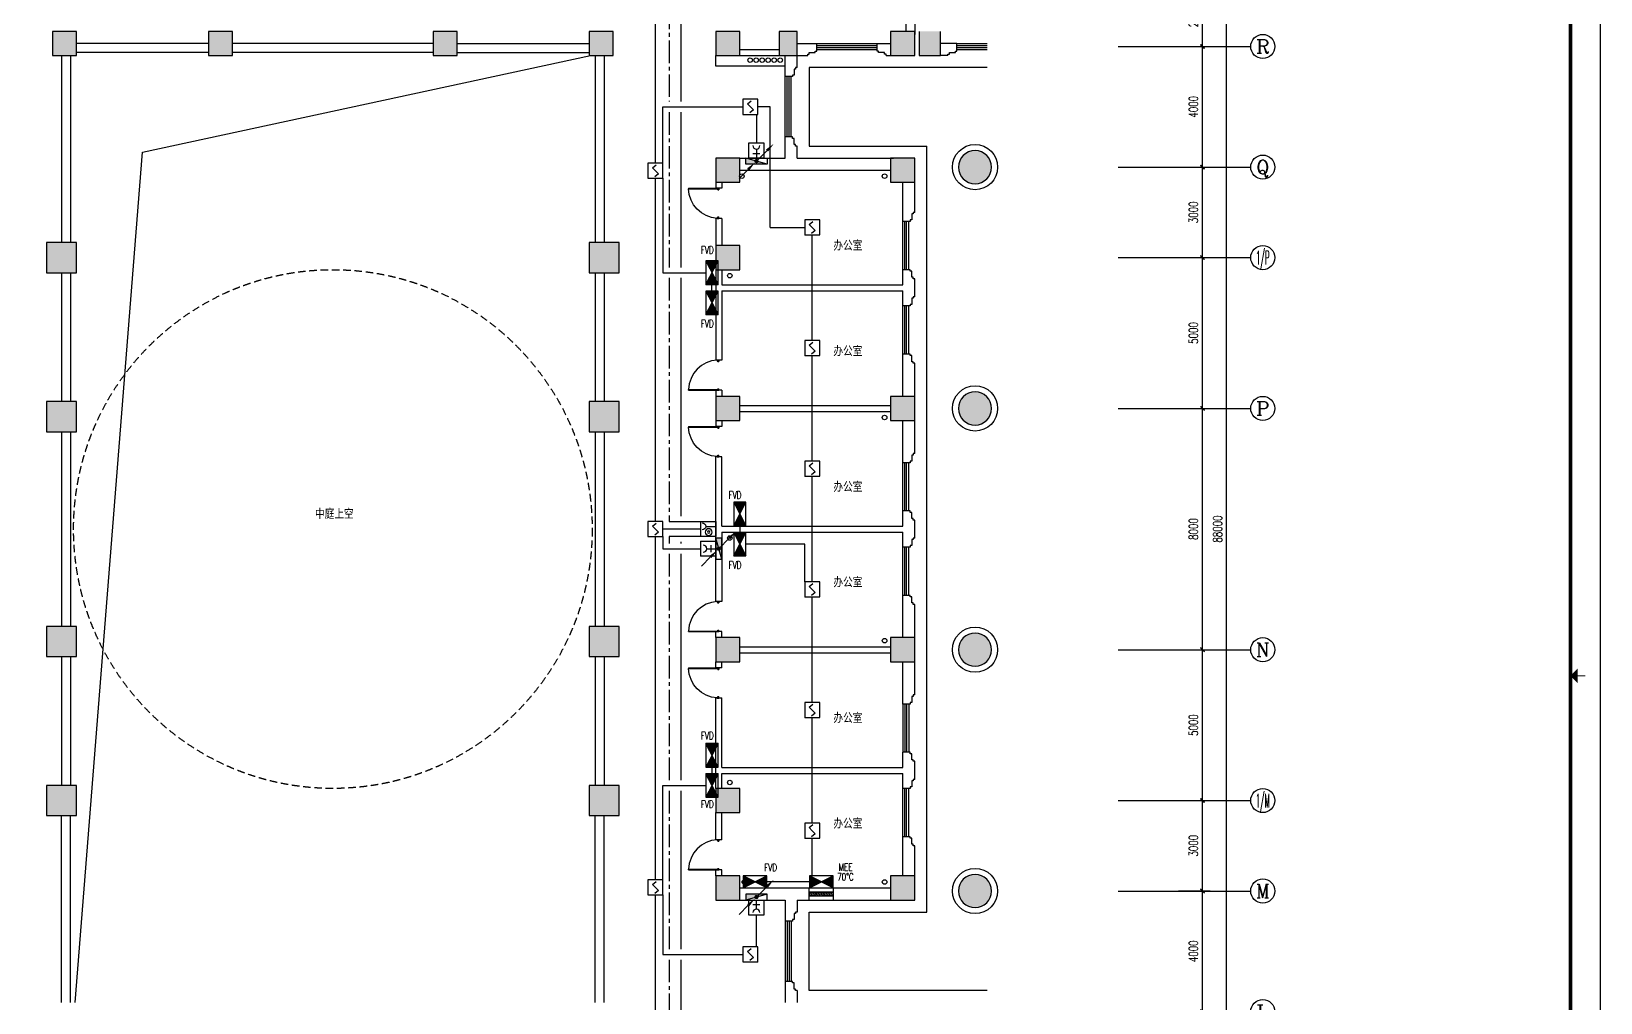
# Model space of a CAD drawing. Extents: x 190999 to 918899, y -200814 to 215286.
# Drawn here: x 782749 to 834799, y 85604 to 117804 of the extents above; entities that cross this region are included whole.
import ezdxf
from ezdxf.enums import TextEntityAlignment as Align

# ---------------------------------------------------------------- set-up
doc = ezdxf.new("R2010")
doc.units = 0
doc.header["$LTSCALE"] = 1000
doc.header["$MEASUREMENT"] = 0
doc.linetypes.add('CENTER2', pattern=[1.125, 0.75, -0.125, 0.125, -0.125])
doc.linetypes.add('HIDDEN', pattern=[0.375, 0.25, -0.125])
doc.layers.get('Defpoints').update_dxf_attribs({"color": 1})
for name, color, linetype in [('00-EQUIP', 3, 'Continuous'), ('00-LWIRE', 4, 'Continuous'), ('00-WIRE-4', 6, 'Continuous'), ('A-卫生间', 250, 'Continuous'), ('A-墙线', 2, 'Continuous'), ('A-外包装修', 250, 'Continuous'), ('A-外窗', 145, 'Continuous'), ('A-门', 167, 'Continuous'), ('AXIS', 3, 'Continuous'), ('AXIS_TEXT', 7, 'Continuous'), ('COLUMN', 2, 'Continuous'), ('EQUIP_消火栓', 1, 'Continuous'), ('PUB_HATCH', 250, 'Continuous'), ('STAIR', 5, 'Continuous'), ('WALL', 2, 'Continuous'), ('WINDOW', 177, 'Continuous'), ('图框', 189, 'Continuous'), ('房间名称', 7, 'Continuous'), ('暖通-风-说明', 3, 'Continuous'), ('雨水管', 151, 'Continuous')]:
    doc.layers.add(name, color=color, linetype=linetype)
doc.styles.add('_TCH_AXIS', font='COMPLEX', dxfattribs={"bigfont": 'GBCBIG'})
doc.styles.add('_TCH_DIM', font='SIMPLEX', dxfattribs={"bigfont": 'GBCBIG'})
doc.styles.add('COMPLEX', font='COMPLEX')
doc.styles.add('DIM_FONT', font='SIMPLEX', dxfattribs={"width": 0.7, "bigfont": 'GBCBIG'})
doc.styles.add('HZ-ZGBZ', font='romanc.shx', dxfattribs={"width": 0.65})
doc.styles.get("Standard").update_dxf_attribs({"font": 'simhei.ttf'})
doc.styles.add('XXK', font='romans.shx', dxfattribs={"width": 0.75, "bigfont": 'hzf.shx'})
doc.linetypes.add('4INE', pattern='A,1,-0.15,["4",XXK,S=0.3,R=0,X=-0.1,Y=-0.1],-0.25', length=1.4)
doc.dimstyles.new('DIMN', dxfattribs={"dimtxt": 300, "dimasz": 100, "dimexe": 250, "dimexo": 300, "dimgap": 150, "dimtad": 1, "dimdec": 0, "dimzin": 0, "dimdsep": 46, "dimtxsty": 'DIM_FONT', "dimblk": 'ARCHTICK', "dimcen": 0.09, "dimclrt": 7, "dimazin": 2, "dimtfac": 1, "dimtdec": 0, "dimtix": 1, "dimtmove": 2, "dimatfit": 3, "dimfxl": 0, "dimtolj": 1, "dimtzin": 0, "dimarcsym": 0})

# ---------------------------------------------------------------- blocks, each defined once
blk = doc.blocks.new('TJAD_TK_A0')
at = {"layer": '图框'}
blk.add_line((2162, 399.3), (973, 399.3), dxfattribs=at)
at = {"layer": '图框', "const_width": 0.3}
blk.add_lwpolyline([(1567.5, 391.74), (1567.5, 394.24)], dxfattribs=at)
at = {"layer": '图框', "const_width": 1.2}
blk.add_lwpolyline([(2152, -431.7), (2152, 389.3), (998, 389.3), (998, -431.7)], close=True, dxfattribs=at)
at = {"layer": '图框'}
blk.add_solid([(1565, 391.74), (1570, 391.74), (1567.5, 389.24)], dxfattribs=at)
blk = doc.blocks.new('$TwtSys$00000434')
for p, q in [((-0.5, 0.5), (-0.5, -0.5)), ((-0.5, -0.5), (0.5, 0.5)), ((0.5, 0.5), (-0.5, 0.5)), ((0.5, -0.5), (0.5, 0.5)), ((-0.5, -0.5), (0.5, -0.5))]:
    blk.add_line(p, q)
blk.add_solid([(0.5, -0.5), (0.5, 0.5), (-0.5, -0.5)])
blk = doc.blocks.new('m1000')
at = {"layer": 'A-墙线'}
for p, q in [((0, 0), (0, 200)), ((1000, 0), (1000, 200))]:
    blk.add_line(p, q, dxfattribs=at)
at = {"layer": 'A-门'}
for p, q in [((0, 1100), (0, 100)), ((0, 1100), (20, 1100)), ((20, 1100), (20, 150)), ((0, 150), (30, 150)), ((0, 100), (50, 100)), ((30, 150), (30, 130)), ((30, 130), (50, 130)), ((50, 130), (50, 100)), ((950, 130), (950, 100)), ((970, 130), (950, 130)), ((1000, 100), (950, 100)), ((970, 150), (970, 130)), ((1000, 150), (970, 150)), ((1000, 150), (1000, 100))]:
    blk.add_line(p, q, dxfattribs=at)
blk.add_arc((0, 100), 1000, 2.866, 88.854, dxfattribs=at)
blk = doc.blocks.new('$WINLIB2D$00000039')
at = {"color": 0}
for p, q in [((0.5, 0.5), (-0.5, 0.5)), ((-0.5, 0.167), (0.5, 0.167)), ((-0.452, -0.167), (-0.5, 0.084)), ((-0.384, -0.167), (-0.448, 0.167)), ((-0.316, -0.167), (-0.38, 0.167)), ((-0.248, -0.167), (-0.312, 0.167)), ((-0.18, -0.167), (-0.244, 0.167)), ((-0.112, -0.167), (-0.176, 0.167)), ((-0.044, -0.167), (-0.108, 0.167)), ((0.024, -0.167), (-0.04, 0.167)), ((0.092, -0.167), (0.028, 0.167)), ((0.16, -0.167), (0.096, 0.167)), ((0.228, -0.167), (0.164, 0.167)), ((0.296, -0.167), (0.232, 0.167)), ((0.364, -0.167), (0.3, 0.167)), ((0.432, -0.167), (0.368, 0.167)), ((0.5, -0.167), (0.436, 0.167)), ((-0.5, -0.167), (0.5, -0.167)), ((0.5, -0.5), (-0.5, -0.5))]:
    blk.add_line(p, q, dxfattribs=at)
blk = doc.blocks.new('_ArchTick')
at = {"const_width": 0.5}
blk.add_lwpolyline([(-0.7, -0.7), (0.7, 0.7)], dxfattribs=at)
blk = doc.blocks.new('*D560')
at = {"layer": 'AXIS', "color": 0, "lineweight": -2}
for p, q in [((820799, 89304), (821843, 89304)), ((821593, 85304), (821593, 89304)), ((820799, 85304), (821843, 85304))]:
    blk.add_line(p, q, dxfattribs=at)
at = {"layer": 'Defpoints', "color": 0}
for p in [(820499, 89304), (821593, 89304), (820499, 85304)]:
    blk.add_point(p, dxfattribs=at)
at = {"layer": 'AXIS', "color": 0, "lineweight": -2, "xscale": 100, "yscale": 100, "zscale": 100}
for p, rotation in [((821593, 89304), 90), ((821593, 85304), 270)]:
    blk.add_blockref('_ArchTick', p, dxfattribs=dict(at, rotation=rotation))
at = {"layer": 'AXIS', "color": 7, "insert": (821293, 87304), "char_height": 300, "attachment_point": 5, "rotation": 90, "style": 'DIM_FONT'}
blk.add_mtext('\\A1;4000', dxfattribs=at)
blk = doc.blocks.new('*D561')
at = {"layer": 'AXIS', "color": 0, "lineweight": -2}
for p, q in [((820799, 92304), (821843, 92304)), ((821593, 89304), (821593, 92304)), ((820799, 89304), (821843, 89304))]:
    blk.add_line(p, q, dxfattribs=at)
at = {"layer": 'Defpoints', "color": 0}
for p in [(820499, 92304), (821593, 92304), (820499, 89304)]:
    blk.add_point(p, dxfattribs=at)
at = {"layer": 'AXIS', "color": 0, "lineweight": -2, "xscale": 100, "yscale": 100, "zscale": 100}
for p, rotation in [((821593, 92304), 90), ((821593, 89304), 270)]:
    blk.add_blockref('_ArchTick', p, dxfattribs=dict(at, rotation=rotation))
at = {"layer": 'AXIS', "color": 7, "insert": (821293, 90804), "char_height": 300, "attachment_point": 5, "rotation": 90, "style": 'DIM_FONT'}
blk.add_mtext('\\A1;3000', dxfattribs=at)
blk = doc.blocks.new('*D562')
at = {"layer": 'AXIS', "color": 0, "lineweight": -2}
for p, q in [((820799, 97304), (821843, 97304)), ((821593, 92304), (821593, 97304)), ((820799, 92304), (821843, 92304))]:
    blk.add_line(p, q, dxfattribs=at)
at = {"layer": 'Defpoints', "color": 0}
for p in [(820499, 97304), (821593, 97304), (820499, 92304)]:
    blk.add_point(p, dxfattribs=at)
at = {"layer": 'AXIS', "color": 0, "lineweight": -2, "xscale": 100, "yscale": 100, "zscale": 100}
for p, rotation in [((821593, 97304), 90), ((821593, 92304), 270)]:
    blk.add_blockref('_ArchTick', p, dxfattribs=dict(at, rotation=rotation))
at = {"layer": 'AXIS', "color": 7, "insert": (821293, 94804), "char_height": 300, "attachment_point": 5, "rotation": 90, "style": 'DIM_FONT'}
blk.add_mtext('\\A1;5000', dxfattribs=at)
blk = doc.blocks.new('*D563')
at = {"layer": 'AXIS', "color": 0, "lineweight": -2}
for p, q in [((820799, 105304), (821843, 105304)), ((821593, 97304), (821593, 105304)), ((820799, 97304), (821843, 97304))]:
    blk.add_line(p, q, dxfattribs=at)
at = {"layer": 'Defpoints', "color": 0}
for p in [(820499, 105304), (821593, 105304), (820499, 97304)]:
    blk.add_point(p, dxfattribs=at)
at = {"layer": 'AXIS', "color": 0, "lineweight": -2, "xscale": 100, "yscale": 100, "zscale": 100}
for p, rotation in [((821593, 105304), 90), ((821593, 97304), 270)]:
    blk.add_blockref('_ArchTick', p, dxfattribs=dict(at, rotation=rotation))
at = {"layer": 'AXIS', "color": 7, "insert": (821293, 101304), "char_height": 300, "attachment_point": 5, "rotation": 90, "style": 'DIM_FONT'}
blk.add_mtext('\\A1;8000', dxfattribs=at)
blk = doc.blocks.new('*D564')
at = {"layer": 'AXIS', "color": 0, "lineweight": -2}
for p, q in [((820799, 110304), (821843, 110304)), ((821593, 105304), (821593, 110304)), ((820799, 105304), (821843, 105304))]:
    blk.add_line(p, q, dxfattribs=at)
at = {"layer": 'Defpoints', "color": 0}
for p in [(820499, 110304), (821593, 110304), (820499, 105304)]:
    blk.add_point(p, dxfattribs=at)
at = {"layer": 'AXIS', "color": 0, "lineweight": -2, "xscale": 100, "yscale": 100, "zscale": 100}
for p, rotation in [((821593, 110304), 90), ((821593, 105304), 270)]:
    blk.add_blockref('_ArchTick', p, dxfattribs=dict(at, rotation=rotation))
at = {"layer": 'AXIS', "color": 7, "insert": (821293, 107804), "char_height": 300, "attachment_point": 5, "rotation": 90, "style": 'DIM_FONT'}
blk.add_mtext('\\A1;5000', dxfattribs=at)
blk = doc.blocks.new('*D565')
at = {"layer": 'AXIS', "color": 0, "lineweight": -2}
for p, q in [((820799, 113304), (821843, 113304)), ((821593, 110304), (821593, 113304)), ((820799, 110304), (821843, 110304))]:
    blk.add_line(p, q, dxfattribs=at)
at = {"layer": 'Defpoints', "color": 0}
for p in [(820499, 113304), (821593, 113304), (820499, 110304)]:
    blk.add_point(p, dxfattribs=at)
at = {"layer": 'AXIS', "color": 0, "lineweight": -2, "xscale": 100, "yscale": 100, "zscale": 100}
for p, rotation in [((821593, 113304), 90), ((821593, 110304), 270)]:
    blk.add_blockref('_ArchTick', p, dxfattribs=dict(at, rotation=rotation))
at = {"layer": 'AXIS', "color": 7, "insert": (821293, 111804), "char_height": 300, "attachment_point": 5, "rotation": 90, "style": 'DIM_FONT'}
blk.add_mtext('\\A1;3000', dxfattribs=at)
blk = doc.blocks.new('*D566')
at = {"layer": 'AXIS', "color": 0, "lineweight": -2}
for p, q in [((820799, 117304), (821843, 117304)), ((821593, 113304), (821593, 117304)), ((820799, 113304), (821843, 113304))]:
    blk.add_line(p, q, dxfattribs=at)
at = {"layer": 'Defpoints', "color": 0}
for p in [(820499, 117304), (821593, 117304), (820499, 113304)]:
    blk.add_point(p, dxfattribs=at)
at = {"layer": 'AXIS', "color": 0, "lineweight": -2, "xscale": 100, "yscale": 100, "zscale": 100}
for p, rotation in [((821593, 117304), 90), ((821593, 113304), 270)]:
    blk.add_blockref('_ArchTick', p, dxfattribs=dict(at, rotation=rotation))
at = {"layer": 'AXIS', "color": 7, "insert": (821293, 115304), "char_height": 300, "attachment_point": 5, "rotation": 90, "style": 'DIM_FONT'}
blk.add_mtext('\\A1;4000', dxfattribs=at)
blk = doc.blocks.new('*D567')
at = {"layer": 'AXIS', "color": 0, "lineweight": -2}
for p, q in [((820799, 119304), (821843, 119304)), ((821593, 117304), (821593, 119304)), ((820799, 117304), (821843, 117304))]:
    blk.add_line(p, q, dxfattribs=at)
at = {"layer": 'Defpoints', "color": 0}
for p in [(820499, 119304), (821593, 119304), (820499, 117304)]:
    blk.add_point(p, dxfattribs=at)
at = {"layer": 'AXIS', "color": 0, "lineweight": -2, "xscale": 100, "yscale": 100, "zscale": 100}
for p, rotation in [((821593, 119304), 90), ((821593, 117304), 270)]:
    blk.add_blockref('_ArchTick', p, dxfattribs=dict(at, rotation=rotation))
at = {"layer": 'AXIS', "color": 7, "insert": (821293, 118304), "char_height": 300, "attachment_point": 5, "rotation": 90, "style": 'DIM_FONT'}
blk.add_mtext('\\A1;2000', dxfattribs=at)
blk = doc.blocks.new('*D577')
at = {"layer": 'AXIS', "color": 0, "lineweight": -2}
for p, q in [((820799, 145304), (822643, 145304)), ((822393, 57304), (822393, 145304)), ((820799, 57304), (822643, 57304))]:
    blk.add_line(p, q, dxfattribs=at)
at = {"layer": 'Defpoints', "color": 0}
for p in [(820499, 145304), (822393, 145304), (820499, 57304)]:
    blk.add_point(p, dxfattribs=at)
at = {"layer": 'AXIS', "color": 0, "lineweight": -2, "xscale": 100, "yscale": 100, "zscale": 100}
for p, rotation in [((822393, 145304), 90), ((822393, 57304), 270)]:
    blk.add_blockref('_ArchTick', p, dxfattribs=dict(at, rotation=rotation))
at = {"layer": 'AXIS', "color": 7, "insert": (822093, 101304), "char_height": 300, "attachment_point": 5, "rotation": 90, "style": 'DIM_FONT'}
blk.add_mtext('\\A1;88000', dxfattribs=at)
blk = doc.blocks.new('_FZH')
blk.add_lwpolyline([(-0.5, -0.5), (0.5, -0.5), (0.5, 0.5), (-0.5, 0.5)], close=True)
at = {"layer": 'PUB_HATCH'}
blk.add_solid([(-0.5, -0.5), (0.5, -0.5), (-0.5, 0.5), (0.5, 0.5)], dxfattribs=at)
blk = doc.blocks.new('_AXISO')
blk.add_circle((0, 0), 0.5)
at = {"layer": 'AXIS_TEXT', "style": 'COMPLEX', "width": 1.041667}
blk.add_attdef('A', text='', height=0.56, dxfattribs=at).set_placement((-0.25, -0.28), (0.25, -0.28), align=Align.FIT)
blk = doc.blocks.new('_LINKPT1')
at = {"color": 0}
blk.add_line((0, 0), (0, 0), dxfattribs=at)
blk = doc.blocks.new('3S1KCGW2')
for p, q in [((0.5, 0.5), (-0.5, 0.5)), ((-0.5, 0.5), (-0.5, -0.5)), ((-0.2, 0.2), (0.05, 0.4)), ((0, 0), (-0.2, 0.2)), ((0, 0), (0.2, -0.2)), ((0.5, -0.5), (0.5, 0.5)), ((-0.5, -0.5), (0.5, -0.5)), ((0.2, -0.2), (-0.05, -0.4))]:
    blk.add_line(p, q)
at = {"const_width": 0.04, "flags": 128}
blk.add_lwpolyline([(-0.5, -0.5), (-0.5, 0.5), (0.5, 0.5), (0.5, -0.5)], close=True, dxfattribs=at)
at = {"xscale": 0.002, "yscale": 0.002, "zscale": 0.002}
for p in [(-0.5, 0), (0, 0.5), (0.5, 0), (0, -0.5)]:
    blk.add_blockref('_LINKPT1', p, dxfattribs=at)
at = {"flags": 9}
blk.add_attdef('A', (0, 0), '', height=0.00002, dxfattribs=at)
blk = doc.blocks.new('3T1W6ZCM')
for p, q in [((0.5, 0.5), (-0.5, 0.5)), ((-0.5, 0.5), (-0.5, -0.5)), ((-0.18, 0.17), (-0.18, -0.44)), ((0.5, -0.5), (0.5, 0.5)), ((-0.5, -0.5), (0.5, -0.5))]:
    blk.add_line(p, q)
at = {"const_width": 0.04}
blk.add_lwpolyline([(-0.5, 0.5), (-0.5, -0.5), (0.5, -0.5), (0.5, 0.5)], close=True, dxfattribs=at)
for radius in [0.222, 0.074]:
    blk.add_circle((0.2, -0.03), radius)
blk.add_arc((-0.18, 0.4), 0.231, 180, 0)
at = {"xscale": 0.002, "yscale": 0.002, "zscale": 0.002}
for p in [(-0.5, 0), (0, 0.5), (0.5, 0), (0, -0.5)]:
    blk.add_blockref('_LINKPT1', p, dxfattribs=at)
at = {"flags": 9}
blk.add_attdef('A', (0, 0), '', height=0.00002, dxfattribs=at)
blk = doc.blocks.new('J62IR8YJ')
for p, q in [((-0.5, 1), (0.5, 1)), ((-0.5, 0), (-0.5, 1)), ((0.5, 0), (-0.5, 0)), ((-0.23, 0.31), (0.23, 0.31)), ((0, 0.6), (0, 0.06)), ((0.5, 1), (0.5, 0))]:
    blk.add_line(p, q)
at = {"const_width": 0.04, "flags": 128}
blk.add_lwpolyline([(-0.5, 0), (-0.5, 1), (0.5, 1), (0.5, 0)], close=True, dxfattribs=at)
blk.add_arc((0, 0.83), 0.231, 180, 0)
at = {"xscale": 0.002, "yscale": 0.00200000000000955, "zscale": 0.002}
for p in [(-0.5, 0.5), (0, 1), (0, 0), (0.5, 0.5)]:
    blk.add_blockref('_LINKPT1', p, dxfattribs=at)
at = {"flags": 9}
blk.add_attdef('A', (0, 0), '', height=0.00002, dxfattribs=at)
blk = doc.blocks.new('6H2KALM6')
for p, q in [((-0.78, 0.4), (0.78, -0.4)), ((0.78, 0.4), (-0.78, -0.4)), ((0.78, 0.4), (-0.78, 0.4)), ((-0.78, 0.4), (-0.78, -0.4)), ((0.78, -0.4), (0.78, 0.4)), ((-0.78, -0.4), (0.78, -0.4))]:
    blk.add_line(p, q)
at = {"const_width": 0.04}
blk.add_lwpolyline([(-0.78, 0.4), (-0.78, -0.4), (0.78, -0.4), (0.78, 0.4)], close=True, dxfattribs=at)
for points in [[(-0.78, 0.4), (0, 0), (-0.78, -0.4)], [(0.78, 0.4), (0, 0), (0.78, -0.4)]]:
    blk.add_solid(points)
at = {"xscale": 0.002, "yscale": 0.002, "zscale": 0.002}
for p in [(-0.78, 0), (0, 0.4), (0.78, 0), (0, -0.4)]:
    blk.add_blockref('_LINKPT1', p, dxfattribs=at)
at = {"flags": 9}
blk.add_attdef('A', (0, 0), '', height=0.00002, dxfattribs=at)
blk = doc.blocks.new('_WRLD1L')
for p, q in [((0.7, 0.7), (0, 0)), ((0.1, 0.1), (0.1, 0.1)), ((-0.1, -0.1), (-0.1, -0.1))]:
    blk.add_line(p, q)
at = {"const_width": 0.142}
blk.add_lwpolyline([(-0.07, 0, 1), (0.07, 0, 1)], format="xyb", close=True, dxfattribs=at)
blk.add_solid([(0.63, 0.77), (0.77, 0.63), (1.15, 1.15)])
at = {"width": 0.8, "flags": 9}
blk.add_attdef('A', (0, 0), '', height=0.00002, dxfattribs=at)
blk = doc.blocks.new('_WRLD10L')
for p, q in [((1.15, 1.15), (0.55, 0.55)), ((0.1, 0.1), (0.1, 0.1)), ((-0.1, -0.1), (-0.1, -0.1))]:
    blk.add_line(p, q)
at = {"const_width": 0.142}
blk.add_lwpolyline([(-0.07, 0, 1), (0.07, 0, 1)], format="xyb", close=True, dxfattribs=at)
blk.add_solid([(0.62, 0.48), (0.48, 0.62), (0.1, 0.1)])
at = {"width": 0.8, "flags": 9}
blk.add_attdef('A', (0, 0), '', height=0.00002, dxfattribs=at)

msp = doc.modelspace()

# ---------------------------------------------------------------- hatches: boundary and pattern name
at = {"layer": 'PUB_HATCH'}
for points in [[(784248.5, 117003.7), (784248.5, 117803.7), (783448.5, 117803.7), (783448.5, 117003.7)], [(788620.6, 117003.7), (789420.6, 117003.7), (789420.6, 117803.7), (788620.6, 117803.7)], [(796876.5, 117003.7), (796876.5, 117803.7), (796076.5, 117803.7), (796076.5, 117003.7)], [(801248.5, 117003.7), (802048.5, 117003.7), (802048.5, 117803.7), (801248.5, 117803.7)], [(805448.5, 117003.7), (806248.5, 117003.7), (806248.5, 117803.7), (805448.5, 117803.7)], [(807548.5, 117003.7), (808148.5, 117003.7), (808148.5, 117803.7), (807548.5, 117803.7)], [(811248.5, 117003.7), (812048.5, 117003.7), (812048.5, 117803.7), (811248.5, 117803.7)], [(812198.5, 117003.7), (812898.5, 117003.7), (812898.5, 117803.7), (812198.5, 117803.7)], [(805448.5, 112803.7), (806248.5, 112803.7), (806248.5, 113603.7), (805448.5, 113603.7)], [(811248.5, 112803.7), (812048.5, 112803.7), (812048.5, 113603.7), (811248.5, 113603.7)], [(814598.5, 113303.7, 1), (813498.5, 113303.7, 1)], [(805448.5, 109903.7), (806248.5, 109903.7), (806248.5, 110703.7), (805448.5, 110703.7)], [(805448.5, 104903.7), (806248.5, 104903.7), (806248.5, 105703.7), (805448.5, 105703.7)], [(811248.5, 104903.7), (812048.5, 104903.7), (812048.5, 105703.7), (811248.5, 105703.7)], [(814598.5, 105303.7, 1), (813498.5, 105303.7, 1)], [(805448.5, 97703.7), (805448.5, 96903.7), (806248.5, 96903.7), (806248.5, 97703.7)], [(811248.5, 97703.7), (811248.5, 96903.7), (812048.5, 96903.7), (812048.5, 97703.7)], [(814598.5, 97303.7, 1), (813498.5, 97303.7, 1)], [(805448.5, 91903.7), (806248.5, 91903.7), (806248.5, 92703.7), (805448.5, 92703.7)], [(805448.5, 89803.7), (805448.5, 89003.7), (806248.5, 89003.7), (806248.5, 89803.7)], [(811248.5, 89803.7), (811248.5, 89003.7), (812048.5, 89003.7), (812048.5, 89803.7)], [(814598.5, 89303.7, 1), (813498.5, 89303.7, 1)]]:
    msp.add_hatch(color=256, dxfattribs=at).paths.add_polyline_path(points)

# ---------------------------------------------------------------- linework, layer by layer
at = {"layer": '00-WIRE-4'}
for p, q in [((803448.5, 113433.7), (803448.5, 123128.7)), ((803698.5, 115303.7), (806348.5, 115303.7)), ((803698.5, 113433.7), (803698.5, 115303.7)), ((806798.5, 115053.7), (806798.5, 114103.7)), ((807248.5, 115303.7), (806848.5, 115303.7)), ((807248.5, 111303.7), (807248.5, 115303.7)), ((803448.5, 101553.7), (803448.5, 112933.7)), ((803698.5, 112933.7), (803698.5, 109803.7)), ((807248.5, 111303.7), (808398.5, 111303.7)), ((808648.5, 107553.7), (808648.5, 111053.7)), ((803698.5, 109803.7), (805123.5, 109803.7)), ((805323.5, 109193.7), (805323.5, 109413.7)), ((808648.5, 103553.7), (808648.5, 107053.7)), ((808648.5, 99553.7), (808648.5, 103053.7)), ((803898.5, 101553.7), (804948.5, 101553.7)), ((803448.5, 89673.7), (803448.5, 101053.7)), ((804948.5, 101303.7), (803698.5, 101303.7)), ((803698.5, 101053.7), (803698.5, 100653.7)), ((804948.5, 101053.7), (803898.5, 101053.7)), ((806243, 101413.7), (806243, 101193.7)), ((803698.5, 100653.7), (804948.5, 100653.7)), ((808398.5, 100803.7), (806443, 100803.7)), ((808398.5, 99553.7), (808398.5, 100803.7)), ((808648.5, 95553.7), (808648.5, 99053.7)), ((808648.5, 91553.7), (808648.5, 95053.7)), ((805323.5, 93413.7), (805323.5, 93193.7)), ((803698.5, 89673.7), (803698.5, 92803.7)), ((803698.5, 92803.7), (805123.5, 92803.7)), ((808648.5, 89803.7), (808648.5, 91053.7)), ((808558.5, 89603.7), (807138.5, 89603.7)), ((803448.5, 80778.7), (803448.5, 89173.7)), ((803698.5, 89173.7), (803698.5, 87202)), ((806798.5, 87452), (806798.5, 88503.7)), ((803698.5, 87202), (806348.5, 87202))]:
    msp.add_line(p, q, dxfattribs=at)
at = {"layer": '00-WIRE-4', "linetype": 'CENTER2'}
for p, q in [((803898.5, 123128.7), (803898.5, 115478.7)), ((803898.5, 115128.7), (803898.5, 109978.7)), ((803898.5, 109628.7), (803898.5, 101553.7)), ((803898.5, 101053.7), (803898.5, 100828.7)), ((803898.5, 100478.7), (803898.5, 92978.7)), ((803898.5, 92628.7), (803898.5, 87377)), ((803898.5, 87027), (803898.5, 80778.7))]:
    msp.add_line(p, q, dxfattribs=at)
at = {"layer": '00-WIRE-4', "linetype": '4INE'}
for p, q in [((804298.5, 115478.7), (804298.5, 123103.7)), ((804298.5, 109978.7), (804298.5, 115128.7)), ((804298.5, 101728.7), (804298.5, 109628.7)), ((804298.5, 100828.7), (804298.5, 100878.7)), ((804298.5, 92978.7), (804298.5, 100478.7)), ((804298.5, 87377), (804298.5, 92628.7)), ((804298.5, 80803.7), (804298.5, 87027))]:
    msp.add_line(p, q, dxfattribs=at)
at = {"layer": 'A-卫生间', "linetype": 'HIDDEN'}
msp.add_circle((792748.5, 101303.7), 8600, dxfattribs=at)
at = {"layer": 'A-墙线'}
for p, q in [((811748.5, 126803.7), (811748.5, 117803.7)), ((812048.5, 126803.7), (812048.5, 117703.7)), ((806248.5, 117203.7), (807548.5, 117203.7)), ((808148.5, 117403.7), (808798.5, 117403.7)), ((808748.5, 117153.7), (808798.5, 117153.7)), ((808748.5, 117103.7), (808748.5, 117153.7)), ((808798.5, 117153.7), (808798.5, 117403.7)), ((810798.5, 117403.7), (811248.5, 117403.7)), ((810798.5, 117153.7), (810798.5, 117403.7)), ((810848.5, 117153.7), (810798.5, 117153.7)), ((810848.5, 117103.7), (810848.5, 117153.7)), ((813448.5, 117403.7), (812898.5, 117403.7)), ((813398.5, 117153.7), (813448.5, 117153.7)), ((813398.5, 117103.7), (813398.5, 117153.7)), ((813448.5, 117153.7), (813448.5, 117403.7)), ((806248.5, 117003.7), (807548.5, 117003.7)), ((807748.5, 116303.7), (807748.5, 117003.7)), ((808148.5, 116603.7), (808098.5, 116603.7)), ((808098.5, 116603.7), (808098.5, 116553.7)), ((808148.5, 117003.7), (808498.5, 117003.7)), ((808148.5, 116603.7), (808148.5, 117003.7)), ((808498.5, 117003.7), (808498.5, 117053.7)), ((808498.5, 117053.7), (808548.5, 117053.7)), ((808548.5, 117053.7), (808548.5, 117103.7)), ((808548.5, 117103.7), (808748.5, 117103.7)), ((811048.5, 117103.7), (810848.5, 117103.7)), ((811048.5, 117053.7), (811048.5, 117103.7)), ((811098.5, 117053.7), (811048.5, 117053.7)), ((811098.5, 117003.7), (811098.5, 117053.7)), ((811098.5, 117003.7), (811348.5, 117003.7)), ((813148.5, 117003.7), (812898.5, 117003.7)), ((813148.5, 117003.7), (813148.5, 117053.7)), ((813148.5, 117053.7), (813198.5, 117053.7)), ((813198.5, 117053.7), (813198.5, 117103.7)), ((813198.5, 117103.7), (813398.5, 117103.7)), ((807998.5, 116303.7), (807748.5, 116303.7)), ((807998.5, 116353.7), (807998.5, 116303.7)), ((808048.5, 116353.7), (807998.5, 116353.7)), ((808098.5, 116553.7), (808048.5, 116553.7)), ((808048.5, 116553.7), (808048.5, 116353.7)), ((807748.5, 113603.7), (807748.5, 114303.7)), ((807998.5, 114303.7), (807748.5, 114303.7)), ((807998.5, 114253.7), (807998.5, 114303.7)), ((808048.5, 114253.7), (807998.5, 114253.7)), ((808048.5, 114053.7), (808048.5, 114253.7)), ((808098.5, 114053.7), (808048.5, 114053.7)), ((808098.5, 114003.7), (808098.5, 114053.7)), ((808148.5, 114003.7), (808098.5, 114003.7)), ((808148.5, 113603.7), (808148.5, 114003.7)), ((806248.5, 113603.7), (807748.5, 113603.7)), ((808148.5, 113603.7), (811348.5, 113603.7)), ((806248.5, 113203.7), (811248.5, 113203.7)), ((805448.5, 112803.7), (805448.5, 112603.7)), ((805648.5, 112803.7), (805648.5, 112603.7)), ((811648.5, 111503.7), (811648.5, 112803.7)), ((812048.5, 111803.7), (812048.5, 112903.7)), ((805448.5, 111603.7), (805448.5, 110703.7)), ((805648.5, 111603.7), (805648.5, 110703.7)), ((811898.5, 111503.7), (811648.5, 111503.7)), ((811898.5, 111553.7), (811898.5, 111503.7)), ((811948.5, 111553.7), (811898.5, 111553.7)), ((811998.5, 111753.7), (811948.5, 111753.7)), ((811948.5, 111753.7), (811948.5, 111553.7)), ((812048.5, 111803.7), (811998.5, 111803.7)), ((811998.5, 111803.7), (811998.5, 111753.7)), ((805448.5, 109903.7), (805448.5, 106903.7)), ((805648.5, 109903.7), (805648.5, 109403.7)), ((811648.5, 109403.7), (811648.5, 109903.7)), ((811898.5, 109903.7), (811648.5, 109903.7)), ((811898.5, 109853.7), (811898.5, 109903.7)), ((811948.5, 109853.7), (811898.5, 109853.7)), ((811948.5, 109653.7), (811948.5, 109853.7)), ((805648.5, 109403.7), (811648.5, 109403.7)), ((811998.5, 109653.7), (811948.5, 109653.7)), ((811998.5, 109603.7), (811998.5, 109653.7)), ((812048.5, 109603.7), (811998.5, 109603.7)), ((812048.5, 109003.7), (812048.5, 109603.7)), ((805648.5, 109203.7), (811648.5, 109203.7)), ((805648.5, 109203.7), (805648.5, 106903.7)), ((811648.5, 108703.7), (811648.5, 109203.7)), ((811998.5, 108953.7), (811948.5, 108953.7)), ((811948.5, 108953.7), (811948.5, 108753.7)), ((812048.5, 109003.7), (811998.5, 109003.7)), ((811998.5, 109003.7), (811998.5, 108953.7)), ((811898.5, 108703.7), (811648.5, 108703.7)), ((811898.5, 108753.7), (811898.5, 108703.7)), ((811948.5, 108753.7), (811898.5, 108753.7)), ((811648.5, 105703.7), (811648.5, 107103.7)), ((811898.5, 107103.7), (811648.5, 107103.7)), ((811898.5, 107053.7), (811898.5, 107103.7)), ((811948.5, 107053.7), (811898.5, 107053.7)), ((811948.5, 106853.7), (811948.5, 107053.7)), ((811998.5, 106853.7), (811948.5, 106853.7)), ((811998.5, 106803.7), (811998.5, 106853.7)), ((812048.5, 106803.7), (811998.5, 106803.7)), ((812048.5, 105703.7), (812048.5, 106803.7)), ((805448.5, 105903.7), (805448.5, 105703.7)), ((805648.5, 105903.7), (805648.5, 105703.7)), ((806248.5, 105403.7), (811248.5, 105403.7)), ((806248.5, 105203.7), (811248.5, 105203.7)), ((805448.5, 104903.7), (805448.5, 104703.7)), ((805648.5, 104903.7), (805648.5, 104703.7)), ((811648.5, 103503.7), (811648.5, 104903.7)), ((812048.5, 103803.7), (812048.5, 104903.7)), ((805448.5, 98903.7), (805448.5, 103703.7)), ((805648.5, 101403.7), (805648.5, 103703.7)), ((811998.5, 103753.7), (811948.5, 103753.7)), ((811948.5, 103753.7), (811948.5, 103553.7)), ((812048.5, 103803.7), (811998.5, 103803.7)), ((811998.5, 103803.7), (811998.5, 103753.7)), ((811898.5, 103503.7), (811648.5, 103503.7)), ((811898.5, 103553.7), (811898.5, 103503.7)), ((811948.5, 103553.7), (811898.5, 103553.7)), ((811648.5, 101403.7), (811648.5, 101903.7)), ((811898.5, 101903.7), (811648.5, 101903.7)), ((811898.5, 101853.7), (811898.5, 101903.7)), ((811948.5, 101853.7), (811898.5, 101853.7)), ((811948.5, 101653.7), (811948.5, 101853.7)), ((811998.5, 101653.7), (811948.5, 101653.7)), ((811998.5, 101603.7), (811998.5, 101653.7)), ((812048.5, 101603.7), (811998.5, 101603.7)), ((812048.5, 101003.7), (812048.5, 101603.7)), ((805648.5, 101403.7), (811648.5, 101403.7)), ((805648.5, 101203.7), (811648.5, 101203.7)), ((805648.5, 101203.7), (805648.5, 98903.7)), ((811648.5, 100703.7), (811648.5, 101203.7)), ((812048.5, 101003.7), (811998.5, 101003.7)), ((811998.5, 101003.7), (811998.5, 100953.7)), ((811898.5, 100703.7), (811648.5, 100703.7)), ((811898.5, 100753.7), (811898.5, 100703.7)), ((811948.5, 100753.7), (811898.5, 100753.7)), ((811998.5, 100953.7), (811948.5, 100953.7)), ((811948.5, 100953.7), (811948.5, 100753.7)), ((811648.5, 97703.7), (811648.5, 99103.7)), ((811898.5, 99103.7), (811648.5, 99103.7)), ((811898.5, 99053.7), (811898.5, 99103.7)), ((811948.5, 99053.7), (811898.5, 99053.7)), ((811948.5, 98853.7), (811948.5, 99053.7)), ((811998.5, 98853.7), (811948.5, 98853.7)), ((811998.5, 98803.7), (811998.5, 98853.7)), ((812048.5, 98803.7), (811998.5, 98803.7)), ((812048.5, 97703.7), (812048.5, 98803.7)), ((805448.5, 97703.7), (805448.5, 97903.7)), ((805648.5, 97703.7), (805648.5, 97903.7)), ((806248.5, 97403.7), (811248.5, 97403.7)), ((805448.5, 96703.7), (805448.5, 96903.7)), ((805648.5, 96703.7), (805648.5, 96903.7)), ((806248.5, 97203.7), (811248.5, 97203.7)), ((811648.5, 95503.7), (811648.5, 96903.7)), ((812048.5, 95803.7), (812048.5, 96903.7)), ((812048.5, 95803.7), (811998.5, 95803.7)), ((811998.5, 95803.7), (811998.5, 95753.7)), ((805448.5, 92703.7), (805448.5, 95703.7)), ((805648.5, 93403.7), (805648.5, 95703.7)), ((811898.5, 95503.7), (811648.5, 95503.7)), ((811898.5, 95553.7), (811898.5, 95503.7)), ((811948.5, 95553.7), (811898.5, 95553.7)), ((811998.5, 95753.7), (811948.5, 95753.7)), ((811948.5, 95753.7), (811948.5, 95553.7)), ((811648.5, 93403.7), (811648.5, 93903.7)), ((811898.5, 93903.7), (811648.5, 93903.7)), ((811898.5, 93853.7), (811898.5, 93903.7)), ((811948.5, 93853.7), (811898.5, 93853.7)), ((811948.5, 93653.7), (811948.5, 93853.7)), ((805648.5, 93403.7), (811648.5, 93403.7)), ((805648.5, 93203.7), (811648.5, 93203.7)), ((805648.5, 92703.7), (805648.5, 93203.7)), ((811648.5, 92703.7), (811648.5, 93203.7)), ((811998.5, 93653.7), (811948.5, 93653.7)), ((811998.5, 93603.7), (811998.5, 93653.7)), ((812048.5, 93603.7), (811998.5, 93603.7)), ((812048.5, 93003.7), (812048.5, 93603.7)), ((811898.5, 92703.7), (811648.5, 92703.7)), ((811898.5, 92753.7), (811898.5, 92703.7)), ((811948.5, 92753.7), (811898.5, 92753.7)), ((811998.5, 92953.7), (811948.5, 92953.7)), ((811948.5, 92953.7), (811948.5, 92753.7)), ((812048.5, 93003.7), (811998.5, 93003.7)), ((811998.5, 93003.7), (811998.5, 92953.7)), ((805448.5, 91003.7), (805448.5, 91903.7)), ((805648.5, 91003.7), (805648.5, 91903.7)), ((811648.5, 89803.7), (811648.5, 91103.7)), ((811898.5, 91103.7), (811648.5, 91103.7)), ((811898.5, 91053.7), (811898.5, 91103.7)), ((811948.5, 91053.7), (811898.5, 91053.7)), ((811948.5, 90853.7), (811948.5, 91053.7)), ((811998.5, 90853.7), (811948.5, 90853.7)), ((811998.5, 90803.7), (811998.5, 90853.7)), ((812048.5, 90803.7), (811998.5, 90803.7)), ((812048.5, 89803.7), (812048.5, 90803.7)), ((805448.5, 89803.7), (805448.5, 90003.7)), ((805648.5, 89803.7), (805648.5, 90003.7)), ((806248.5, 89403.7), (808548.5, 89403.7)), ((809348.5, 89403.7), (811248.5, 89403.7)), ((806248.5, 89003.7), (807748.5, 89003.7)), ((807748.5, 89003.7), (807748.5, 88303.7)), ((808098.5, 88553.7), (808048.5, 88553.7)), ((808048.5, 88553.7), (808048.5, 88353.7)), ((808148.5, 88603.7), (808098.5, 88603.7)), ((808098.5, 88603.7), (808098.5, 88553.7)), ((808148.5, 89003.7), (808148.5, 88603.7)), ((808148.5, 89003.7), (808548.5, 89003.7)), ((809348.5, 89003.7), (811248.5, 89003.7)), ((807998.5, 88303.7), (807748.5, 88303.7)), ((807998.5, 88353.7), (807998.5, 88303.7)), ((808048.5, 88353.7), (807998.5, 88353.7)), ((807748.5, 86303.7), (807748.5, 85603.7)), ((807998.5, 86303.7), (807748.5, 86303.7)), ((807998.5, 86253.7), (807998.5, 86303.7)), ((808048.5, 86253.7), (807998.5, 86253.7)), ((808048.5, 86053.7), (808048.5, 86253.7)), ((808098.5, 86053.7), (808048.5, 86053.7)), ((808098.5, 86003.7), (808098.5, 86053.7)), ((808148.5, 86003.7), (808098.5, 86003.7)), ((808148.5, 86003.7), (808148.5, 85603.7))]:
    msp.add_line(p, q, dxfattribs=at)
at = {"layer": 'A-外包装修'}
for p, q in [((808548.5, 116603.7), (808548.5, 114003.7)), ((814448.5, 116603.7), (808548.5, 116603.7)), ((808548.5, 114003.7), (812448.5, 114003.7)), ((812448.5, 88603.7), (812448.5, 114003.7)), ((808548.5, 88603.7), (812448.5, 88603.7)), ((808548.5, 86003.7), (808548.5, 88603.7)), ((814448.5, 86003.7), (808548.5, 86003.7))]:
    msp.add_line(p, q, dxfattribs=at)
for centre in [(814048.5, 113303.7), (814048.5, 105303.7), (814048.5, 97303.7), (814048.5, 89303.7)]:
    msp.add_circle(centre, 750, dxfattribs=at)
at = {"layer": 'A-外窗'}
for p, q in [((808798.5, 117403.7), (810798.5, 117403.7)), ((808798.5, 117333.7), (810798.5, 117333.7)), ((808798.5, 117273.7), (810798.5, 117273.7)), ((808798.5, 117203.7), (810798.5, 117203.7)), ((813448.5, 117403.7), (814448.5, 117403.7)), ((813448.5, 117333.7), (814448.5, 117333.7)), ((813448.5, 117273.7), (814448.5, 117273.7)), ((813448.5, 117203.7), (814448.5, 117203.7)), ((807748.5, 114303.7), (807748.5, 116303.7)), ((807818.5, 114303.7), (807818.5, 116303.7)), ((807878.5, 114303.7), (807878.5, 116303.7)), ((807948.5, 114303.7), (807948.5, 116303.7)), ((811648.5, 109903.7), (811648.5, 111503.7)), ((811718.5, 109903.7), (811718.5, 111503.7)), ((811778.5, 109903.7), (811778.5, 111503.7)), ((811848.5, 109903.7), (811848.5, 111503.7)), ((811648.5, 107103.7), (811648.5, 108703.7)), ((811718.5, 107103.7), (811718.5, 108703.7)), ((811778.5, 107103.7), (811778.5, 108703.7)), ((811848.5, 107103.7), (811848.5, 108703.7)), ((811648.5, 101903.7), (811648.5, 103503.7)), ((811718.5, 101903.7), (811718.5, 103503.7)), ((811778.5, 101903.7), (811778.5, 103503.7)), ((811848.5, 101903.7), (811848.5, 103503.7)), ((811648.5, 99103.7), (811648.5, 100703.7)), ((811718.5, 99103.7), (811718.5, 100703.7)), ((811778.5, 99103.7), (811778.5, 100703.7)), ((811848.5, 99103.7), (811848.5, 100703.7)), ((811648.5, 95503.7), (811648.5, 93903.7)), ((811718.5, 95503.7), (811718.5, 93903.7)), ((811778.5, 95503.7), (811778.5, 93903.7)), ((811848.5, 95503.7), (811848.5, 93903.7)), ((811648.5, 91103.7), (811648.5, 92703.7)), ((811718.5, 91103.7), (811718.5, 92703.7)), ((811778.5, 91103.7), (811778.5, 92703.7)), ((811848.5, 91103.7), (811848.5, 92703.7)), ((807748.5, 88303.7), (807748.5, 86303.7)), ((807818.5, 88303.7), (807818.5, 86303.7)), ((807878.5, 88303.7), (807878.5, 86303.7)), ((807948.5, 88303.7), (807948.5, 86303.7))]:
    msp.add_line(p, q, dxfattribs=at)
at = {"layer": 'AXIS'}
for p, q in [((818798.5, 117303.7), (823193, 117303.7)), ((818798.5, 113303.7), (823193, 113303.7)), ((818798.5, 110303.7), (823193, 110303.7)), ((818798.5, 105303.7), (823193, 105303.7)), ((818798.5, 97303.7), (823193, 97303.7)), ((818798.5, 92303.7), (823193, 92303.7)), ((818798.5, 89303.7), (823193, 89303.7))]:
    msp.add_line(p, q, dxfattribs=at)
at = {"layer": 'COLUMN'}
for p, q in [((784248.5, 117803.7), (783448.5, 117803.7)), ((783448.5, 117803.7), (783448.5, 117003.7)), ((784248.5, 117003.7), (784248.5, 117803.7)), ((789420.6, 117803.7), (788620.6, 117803.7)), ((788620.6, 117803.7), (788620.6, 117003.7)), ((789420.6, 117003.7), (789420.6, 117803.7)), ((796876.5, 117803.7), (796076.5, 117803.7)), ((796076.5, 117803.7), (796076.5, 117003.7)), ((796876.5, 117003.7), (796876.5, 117803.7)), ((802048.5, 117803.7), (801248.5, 117803.7)), ((801248.5, 117803.7), (801248.5, 117003.7)), ((802048.5, 117003.7), (802048.5, 117803.7)), ((806248.5, 117803.7), (805448.5, 117803.7)), ((805448.5, 117803.7), (805448.5, 117003.7)), ((806248.5, 117003.7), (806248.5, 117803.7)), ((808148.5, 117803.7), (807548.5, 117803.7)), ((807548.5, 117803.7), (807548.5, 117003.7)), ((808148.5, 117003.7), (808148.5, 117803.7)), ((812048.5, 117803.7), (811248.5, 117803.7)), ((811248.5, 117803.7), (811248.5, 117003.7)), ((812048.5, 117003.7), (812048.5, 117803.7)), ((812198.5, 117803.7), (812198.5, 117003.7)), ((812898.5, 117003.7), (812898.5, 117803.7)), ((783448.5, 117003.7), (784248.5, 117003.7)), ((788620.6, 117003.7), (789420.6, 117003.7)), ((796076.5, 117003.7), (796876.5, 117003.7)), ((801248.5, 117003.7), (802048.5, 117003.7)), ((805448.5, 117003.7), (806248.5, 117003.7)), ((807548.5, 117003.7), (808148.5, 117003.7)), ((811248.5, 117003.7), (812048.5, 117003.7)), ((812198.5, 117003.7), (812898.5, 117003.7)), ((806248.5, 113603.7), (805448.5, 113603.7)), ((805448.5, 113603.7), (805448.5, 112803.7)), ((806248.5, 112803.7), (806248.5, 113603.7)), ((812048.5, 113603.7), (811248.5, 113603.7)), ((811248.5, 113603.7), (811248.5, 112803.7)), ((812048.5, 112803.7), (812048.5, 113603.7)), ((805448.5, 112803.7), (806248.5, 112803.7)), ((811248.5, 112803.7), (812048.5, 112803.7)), ((806248.5, 110703.7), (805448.5, 110703.7)), ((805448.5, 110703.7), (805448.5, 109903.7)), ((806248.5, 109903.7), (806248.5, 110703.7)), ((805448.5, 109903.7), (806248.5, 109903.7)), ((806248.5, 105703.7), (805448.5, 105703.7)), ((805448.5, 105703.7), (805448.5, 104903.7)), ((806248.5, 104903.7), (806248.5, 105703.7)), ((812048.5, 105703.7), (811248.5, 105703.7)), ((811248.5, 105703.7), (811248.5, 104903.7)), ((812048.5, 104903.7), (812048.5, 105703.7)), ((805448.5, 104903.7), (806248.5, 104903.7)), ((811248.5, 104903.7), (812048.5, 104903.7)), ((805448.5, 97703.7), (805448.5, 96903.7)), ((806248.5, 97703.7), (805448.5, 97703.7)), ((806248.5, 96903.7), (806248.5, 97703.7)), ((811248.5, 97703.7), (811248.5, 96903.7)), ((812048.5, 97703.7), (811248.5, 97703.7)), ((812048.5, 96903.7), (812048.5, 97703.7)), ((805448.5, 96903.7), (806248.5, 96903.7)), ((811248.5, 96903.7), (812048.5, 96903.7)), ((806248.5, 92703.7), (805448.5, 92703.7)), ((805448.5, 92703.7), (805448.5, 91903.7)), ((806248.5, 91903.7), (806248.5, 92703.7)), ((805448.5, 91903.7), (806248.5, 91903.7)), ((805448.5, 89803.7), (805448.5, 89003.7)), ((806248.5, 89803.7), (805448.5, 89803.7)), ((806248.5, 89003.7), (806248.5, 89803.7)), ((811248.5, 89803.7), (811248.5, 89003.7)), ((812048.5, 89803.7), (811248.5, 89803.7)), ((812048.5, 89003.7), (812048.5, 89803.7)), ((805448.5, 89003.7), (806248.5, 89003.7)), ((811248.5, 89003.7), (812048.5, 89003.7))]:
    msp.add_line(p, q, dxfattribs=at)
for centre, start, end in [((814048.5, 113303.7), 0, 180), ((814048.5, 113303.7), 180, 0), ((814048.5, 105303.7), 0, 180), ((814048.5, 105303.7), 180, 0), ((814048.5, 97303.7), 0, 180), ((814048.5, 97303.7), 180, 0), ((814048.5, 89303.7), 0, 180), ((814048.5, 89303.7), 180, 0)]:
    msp.add_arc(centre, 550, start, end, dxfattribs=at)
at = {"layer": 'STAIR'}
for p, q in [((788620.6, 117403.7), (784248.5, 117403.7)), ((796076.5, 117403.7), (789420.6, 117403.7)), ((796876.5, 117403.7), (801248.5, 117403.7)), ((783748.5, 117003.7), (783748.5, 110803.7)), ((784048.5, 117003.7), (784048.5, 110803.7)), ((788620.6, 117103.7), (784248.5, 117103.7)), ((786429.3, 113802.8), (801298.5, 117003.7)), ((796076.5, 117103.7), (789420.6, 117103.7)), ((796876.5, 117103.7), (801248.5, 117103.7)), ((801448.5, 117003.7), (801448.5, 110803.7)), ((801748.5, 117003.7), (801748.5, 110803.7)), ((784198.5, 85603.7), (786429.3, 113802.8)), ((783748.5, 109803.7), (783748.5, 105531.6)), ((784048.5, 109803.7), (784048.5, 105531.6)), ((801448.5, 109803.7), (801448.5, 105531.6)), ((801748.5, 109803.7), (801748.5, 105531.6)), ((783748.5, 104531.6), (783748.5, 98075.8)), ((784048.5, 104531.6), (784048.5, 98075.8)), ((801448.5, 104531.6), (801448.5, 98075.8)), ((801748.5, 104531.6), (801748.5, 98075.8)), ((783748.5, 97075.8), (783748.5, 92803.7)), ((784048.5, 97075.8), (784048.5, 92803.7)), ((801448.5, 97075.8), (801448.5, 92803.7)), ((801748.5, 97075.8), (801748.5, 92803.7)), ((783748.5, 85603.7), (783748.5, 91803.7)), ((784048.5, 85603.7), (784048.5, 91803.7)), ((801448.5, 85603.7), (801448.5, 91803.7)), ((801748.5, 85603.7), (801748.5, 91803.7))]:
    msp.add_line(p, q, dxfattribs=at)
at = {"layer": 'WALL'}
for p, q in [((808548.5, 89003.7), (808548.5, 89403.7)), ((809348.5, 89003.7), (809348.5, 89403.7))]:
    msp.add_line(p, q, dxfattribs=at)
at = {"layer": '雨水管'}
msp.add_lwpolyline([(807748.5, 116653.7), (805448.5, 116653.7), (805448.5, 117003.7)], dxfattribs=at)
for centre in [(806587.5, 116851.7), (806787.5, 116851.7), (806987.5, 116851.7), (807187.5, 116851.7), (807387.5, 116851.7), (807587.5, 116851.7), (806312.9, 113003.7), (811048.5, 113003.7), (805912.9, 109703.7), (811048.5, 105003.7), (805912.9, 101006.3), (811048.5, 97603.7), (805912.9, 92903.7), (806398.8, 89603.7), (811048.5, 89603.7)]:
    msp.add_circle(centre, 75, dxfattribs=at)

# ---------------------------------------------------------------- block references
at = {"layer": '00-EQUIP', "xscale": 500, "yscale": 500, "zscale": 500}
for name, p in [('3S1KCGW2', (806598.5, 115303.7)), ('J62IR8YJ', (806798.5, 113603.7)), ('3S1KCGW2', (803448.5, 113183.7)), ('3S1KCGW2', (808648.5, 111303.7)), ('3S1KCGW2', (808648.5, 107303.7)), ('3S1KCGW2', (808648.5, 103303.7)), ('3S1KCGW2', (803448.5, 101303.7)), ('3S1KCGW2', (808648.5, 99303.7)), ('3S1KCGW2', (808648.5, 95303.7)), ('3S1KCGW2', (808648.5, 91303.7)), ('3S1KCGW2', (803448.5, 89423.7)), ('3S1KCGW2', (806598.5, 87202))]:
    msp.add_blockref(name, p, dxfattribs=at)
at = {"layer": '00-EQUIP', "yscale": 500, "zscale": 500}
for name, p, xscale, rotation in [('6H2KALM6', (805323.5, 109803.7), 500, 90), ('6H2KALM6', (805323.5, 108803.7), 500, 90), ('6H2KALM6', (806243, 101803.7), 500, 90), ('3T1W6ZCM', (805198.5, 101303.7), -500, 90), ('6H2KALM6', (806243, 100803.7), 500, 90), ('J62IR8YJ', (805448.5, 100653.7), 500, 90), ('6H2KALM6', (805323.5, 93803.7), 500, 270), ('6H2KALM6', (805323.5, 93803.7), 500, 270), ('6H2KALM6', (805323.5, 92803.7), 500, 270), ('6H2KALM6', (806748.5, 89603.7), 500, 180), ('6H2KALM6', (808948.5, 89603.7), 500, 180), ('J62IR8YJ', (806798.5, 89003.7), 500, 180)]:
    msp.add_blockref(name, p, dxfattribs=dict(at, xscale=xscale, rotation=rotation))
at = {"layer": '00-LWIRE', "xscale": 500, "yscale": 500, "zscale": 500}
for p in [(806798.5, 113503.7), (805548.5, 100653.7), (806798.5, 89103.7)]:
    msp.add_blockref('_WRLD1L', p, dxfattribs=at)
at = {"layer": '00-LWIRE', "xscale": 500, "yscale": 500, "zscale": 500, "rotation": 180}
for p in [(806798.5, 113503.7), (805548.5, 100653.7), (806798.5, 89103.7)]:
    msp.add_blockref('_WRLD10L', p, dxfattribs=at)
at = {"layer": 'A-门', "xscale": -1, "rotation": 90}
for p in [(805648.5, 112603.7), (805648.5, 104703.7), (805648.5, 96701.7)]:
    msp.add_blockref('m1000', p, dxfattribs=at)
at = {"layer": 'A-门', "rotation": 90}
for p in [(805648.5, 105905.7), (805648.5, 97903.7), (805648.5, 90003.7)]:
    msp.add_blockref('m1000', p, dxfattribs=at)
at = {"layer": 'AXIS'}
ref = msp.add_blockref('_AXISO', (823593, 117303.7), dxfattribs=dict(at, xscale=800, yscale=800, zscale=800))
ref.add_attrib('A', 'R', dxfattribs={"layer": 'AXIS_TEXT', "height": 452.5, "style": '_TCH_AXIS', "width": 1.166667}).set_placement((823366.7, 117077.4), (823819.3, 117077.4), align=Align.FIT)
ref = msp.add_blockref('_AXISO', (823593, 113303.7), dxfattribs=dict(at, xscale=800, yscale=800, zscale=800))
ref.add_attrib('A', 'Q', dxfattribs={"layer": 'AXIS_TEXT', "height": 452.5, "style": '_TCH_AXIS', "width": 1.3125}).set_placement((823366.7, 113077.4), (823819.3, 113077.4), align=Align.FIT)
ref = msp.add_blockref('_AXISO', (823593, 110303.7), dxfattribs=dict(at, xscale=800, yscale=800, zscale=800))
ref.add_attrib('A', '1/P', dxfattribs={"layer": 'AXIS_TEXT', "height": 452.55, "style": '_TCH_AXIS', "width": 0.388889}).set_placement((823366.7, 110077.4), (823819.3, 110077.4), align=Align.FIT)
ref = msp.add_blockref('_AXISO', (823593, 105303.7), dxfattribs=dict(at, xscale=800, yscale=800, zscale=800))
ref.add_attrib('A', 'P', dxfattribs={"layer": 'AXIS_TEXT', "height": 452.5, "style": '_TCH_AXIS', "width": 1.235294}).set_placement((823366.7, 105077.4), (823819.3, 105077.4), align=Align.FIT)
ref = msp.add_blockref('_AXISO', (823593, 97303.7), dxfattribs=dict(at, xscale=800, yscale=800, zscale=800))
ref.add_attrib('A', 'N', dxfattribs={"layer": 'AXIS_TEXT', "height": 452.5, "style": '_TCH_AXIS', "width": 1.105263}).set_placement((823366.7, 97077.4), (823819.3, 97077.4), align=Align.FIT)
ref = msp.add_blockref('_AXISO', (823593, 92303.7), dxfattribs=dict(at, xscale=800, yscale=800, zscale=800))
ref.add_attrib('A', '1/M', dxfattribs={"layer": 'AXIS_TEXT', "height": 452.55, "style": '_TCH_AXIS', "width": 0.362069}).set_placement((823366.7, 92077.4), (823819.3, 92077.4), align=Align.FIT)
ref = msp.add_blockref('_AXISO', (823593, 89303.7), dxfattribs=dict(at, xscale=800, yscale=800, zscale=800))
ref.add_attrib('A', 'M', dxfattribs={"layer": 'AXIS_TEXT', "height": 452.5, "style": '_TCH_AXIS'}).set_placement((823366.7, 89077.4), (823819.3, 89077.4), align=Align.FIT)
ref = msp.add_blockref('_AXISO', (823593, 85303.7), dxfattribs=dict(at, xscale=800, yscale=800, zscale=800))
ref.add_attrib('A', 'L', dxfattribs={"layer": 'AXIS_TEXT', "height": 452.5, "style": '_TCH_AXIS', "width": 1.4}).set_placement((823366.7, 85077.4), (823819.3, 85077.4), align=Align.FIT)
at = {"layer": 'COLUMN'}
for p, xscale, yscale, zscale, rotation in [((783748.5, 110303.7), 1000.000000000116, 1000, 1000, 359.9999999999399), ((801748.5, 110303.7), 999.9999999991851, 1000, 1000, 90), ((801748.5, 105031.6), 1000.00000000291, 1000, 1000, 90), ((783748.5, 97575.8), 999.9999999983702, 1000.000000001746, 1000.000000001746, 359.9999999998866), ((801748.5, 97575.8), 999.9999999989523, 999.999999995227, 999.999999995227, 90.00000000010668), ((783748.5, 92303.7), 1000, 999.999999998603, 999.999999998603, 359.9999999998466), ((801748.5, 92303.7), 999.9999999961583, 1000, 1000, 90)]:
    msp.add_blockref('_FZH', p, dxfattribs=dict(at, xscale=xscale, yscale=yscale, zscale=zscale, rotation=rotation))
at = {"layer": 'COLUMN', "xscale": 1000, "yscale": 1000, "zscale": 1000}
msp.add_blockref('_FZH', (783748.5, 105031.6), dxfattribs=at)
at = {"layer": 'EQUIP_消火栓', "xscale": -700, "yscale": 200, "zscale": 700}
msp.add_blockref('$TwtSys$00000434', (806798.5, 113503.7), dxfattribs=at)
at = {"layer": 'EQUIP_消火栓', "xscale": 700, "yscale": 200, "zscale": 700}
for p, rotation in [((805548.5, 100653.7), 90), ((806798.5, 89103.7), 180)]:
    msp.add_blockref('$TwtSys$00000434', p, dxfattribs=dict(at, rotation=rotation))
at = {"layer": 'WINDOW', "xscale": 800, "yscale": -400, "zscale": 800, "rotation": 180}
msp.add_blockref('$WINLIB2D$00000039', (808948.5, 89203.7), dxfattribs=at)
at = {"layer": '图框', "xscale": 100, "yscale": 100, "zscale": 100, "rotation": 270}
msp.add_blockref('TJAD_TK_A0', (794868.8, 253186.5), dxfattribs=at)

# ---------------------------------------------------------------- texts
at = {"layer": '房间名称', "style": '_TCH_DIM'}
for s, p in [('办公室', (809350.7, 110535.3)), ('办公室', (809350.7, 107035.3)), ('办公室', (809350.7, 102535.3)), ('中庭上空', (792157.1, 101640.4)), ('办公室', (809350.7, 99372.1)), ('办公室', (809350.7, 94872.1)), ('办公室', (809350.7, 91372.1))]:
    msp.add_text(s, height=337.59, dxfattribs=at).set_placement(p)
at = {"layer": '暖通-风-说明', "style": 'HZ-ZGBZ', "width": 0.7}
for s, p in [('FVD', (804954, 110432.6)), ('FVD', (804954, 107990.6)), ('FVD', (805873.5, 102305.1)), ('FVD', (805873.5, 99986.1)), ('FVD', (804954, 94331.6)), ('FVD', (804954, 92057.1)), ('FVD', (807055.9, 89957.2)), ('MEE', (809520.3, 89969.6)), ('70%%dC', (809475.3, 89649.1))]:
    msp.add_text(s, height=250, dxfattribs=at).set_placement(p)

# ---------------------------------------------------------------- dimensions: what is measured, and where the dimension line sits
at = {"layer": 'AXIS'}
for p1, p2, distance, picture, middle in [((820498.5, 57303.7), (820498.5, 145303.7), -1894.4, '*D577', (822093, 101303.7)), ((820498.5, 117303.7), (820498.5, 119303.7), -1094.4, '*D567', (821293, 118303.7)), ((820498.5, 113303.7), (820498.5, 117303.7), -1094.4, '*D566', (821293, 115303.7)), ((820498.5, 110303.7), (820498.5, 113303.7), -1094.4, '*D565', (821293, 111803.7)), ((820498.5, 105303.7), (820498.5, 110303.7), -1094.4, '*D564', (821293, 107803.7)), ((820498.5, 97303.7), (820498.5, 105303.7), -1094.4, '*D563', (821293, 101303.7)), ((820498.5, 92303.7), (820498.5, 97303.7), -1094.4, '*D562', (821293, 94803.7)), ((820498.5, 89303.7), (820498.5, 92303.7), -1094.4, '*D561', (821293, 90803.7)), ((820498.5, 85303.7), (820498.5, 89303.7), -1094.4, '*D560', (821293, 87303.7))]:
    dim = msp.add_aligned_dim(p1=p1, p2=p2, distance=distance, dimstyle='DIMN', dxfattribs=at)
    dim.commit()
    dim.dimension.update_dxf_attribs({"geometry": picture, "text_midpoint": middle})

doc.saveas('drawing.dxf')
